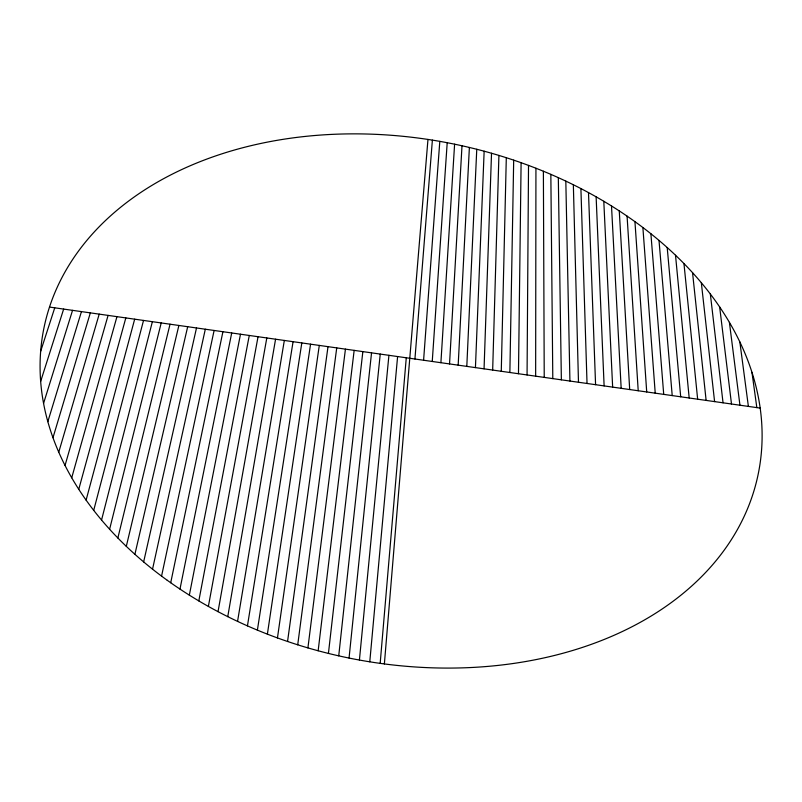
<?xml version="1.0" encoding="UTF-8"?>
<svg xmlns="http://www.w3.org/2000/svg" width="802" height="802" viewBox="0 0 802 802"><rect width="100%" height="100%" fill="white"/><g stroke="black" fill="none" stroke-linecap="round" stroke-linejoin="round"><path stroke-width="1.2" d="M535.646 376.168L535.937 168.24M527.064 374.955L528.518 165.402M518.473 373.732L521.099 162.706M509.871 372.509L513.691 160.149M501.27 371.286L506.303 157.723M492.669 370.063L498.914 155.428M484.057 368.84L491.526 153.252M475.436 367.617L484.147 151.207M466.804 366.384L476.769 149.272M458.173 365.161L469.381 147.458M449.541 363.928L462.002 145.763M440.899 362.704L454.604 144.19M432.248 361.471L447.205 142.716M423.596 360.248L439.807 141.363M414.935 359.015L432.388 140.119M384.379 663.926L427.967 139.438M380.168 663.364L406.273 357.782M369.782 661.81L397.602 356.549M359.416 660.046L388.92 355.316M349.06 658.051L380.238 354.083M338.735 655.846L371.547 352.85M328.429 653.419L362.855 351.607M318.153 650.773L354.153 350.374M307.918 647.896L345.441 349.131M297.722 644.798L336.73 347.898M287.557 641.48L328.008 346.654M277.452 637.921L319.286 345.421M267.387 634.141L310.554 344.178M257.392 630.131L301.813 342.935M247.447 625.871L293.071 341.692M237.562 621.38L284.329 340.449M227.758 616.648L275.567 339.206M218.034 611.655L266.805 337.963M208.38 606.412L258.043 336.71M198.816 600.909L249.272 335.467M189.342 595.134L240.49 334.213M179.979 589.089L231.708 332.97M170.716 582.753L222.916 331.717M161.563 576.117L214.114 330.464M152.54 569.179L205.312 329.221M143.648 561.911L196.51 327.968M134.896 554.312L187.688 326.715M126.305 546.342L178.876 325.462M117.864 537.992L170.044 324.198M109.613 529.24L161.212 322.945M101.553 520.037L152.37 321.692M93.714 510.343L143.528 320.439M86.105 500.117L134.676 319.176M78.766 489.29L125.824 317.913M71.729 477.781L116.952 316.66M65.042 465.461L108.09 315.397M58.757 452.188L99.207 314.133M52.982 437.702L90.335 312.87M47.839 421.651L81.443 311.607M43.569 403.356L72.551 310.344M40.661 381.401L63.649 309.081M40.661 351.256L54.747 307.818M49.503 307.066L760.176 408.088M751.965 372.359L756.827 407.606M739.845 341.953L748.386 406.413M729.399 322.354L739.945 405.21M719.655 306.965L731.494 404.007M710.341 294.023L723.043 402.815M701.329 282.735L714.592 401.612M692.547 272.68L706.121 400.409M683.956 263.577L697.65 399.195M675.515 255.247L689.179 397.993M667.204 247.557L680.697 396.789M659.003 240.42L672.216 395.587M650.903 233.763L663.715 394.373M642.883 227.527L655.224 393.17M634.943 221.663L646.713 391.957M627.074 216.129L638.212 390.754M619.264 210.906L629.69 389.541M611.505 205.964L621.169 388.328M603.796 201.282L612.648 387.115M596.127 196.831L604.117 385.902M588.498 192.6L595.575 384.689M580.909 188.59L587.034 383.476M573.35 184.761L578.483 382.263M565.821 181.122L569.921 381.04M558.322 177.663L561.36 379.827M550.844 174.365L552.799 378.614M543.385 171.227L544.227 377.391M167.277 580.307A364.519 262.294 11.5 0 0 756.216 482.734A364.519 262.294 11.5 0 0 279.788 139.869A364.519 262.294 11.5 0 0 167.277 580.307"/></g></svg>
